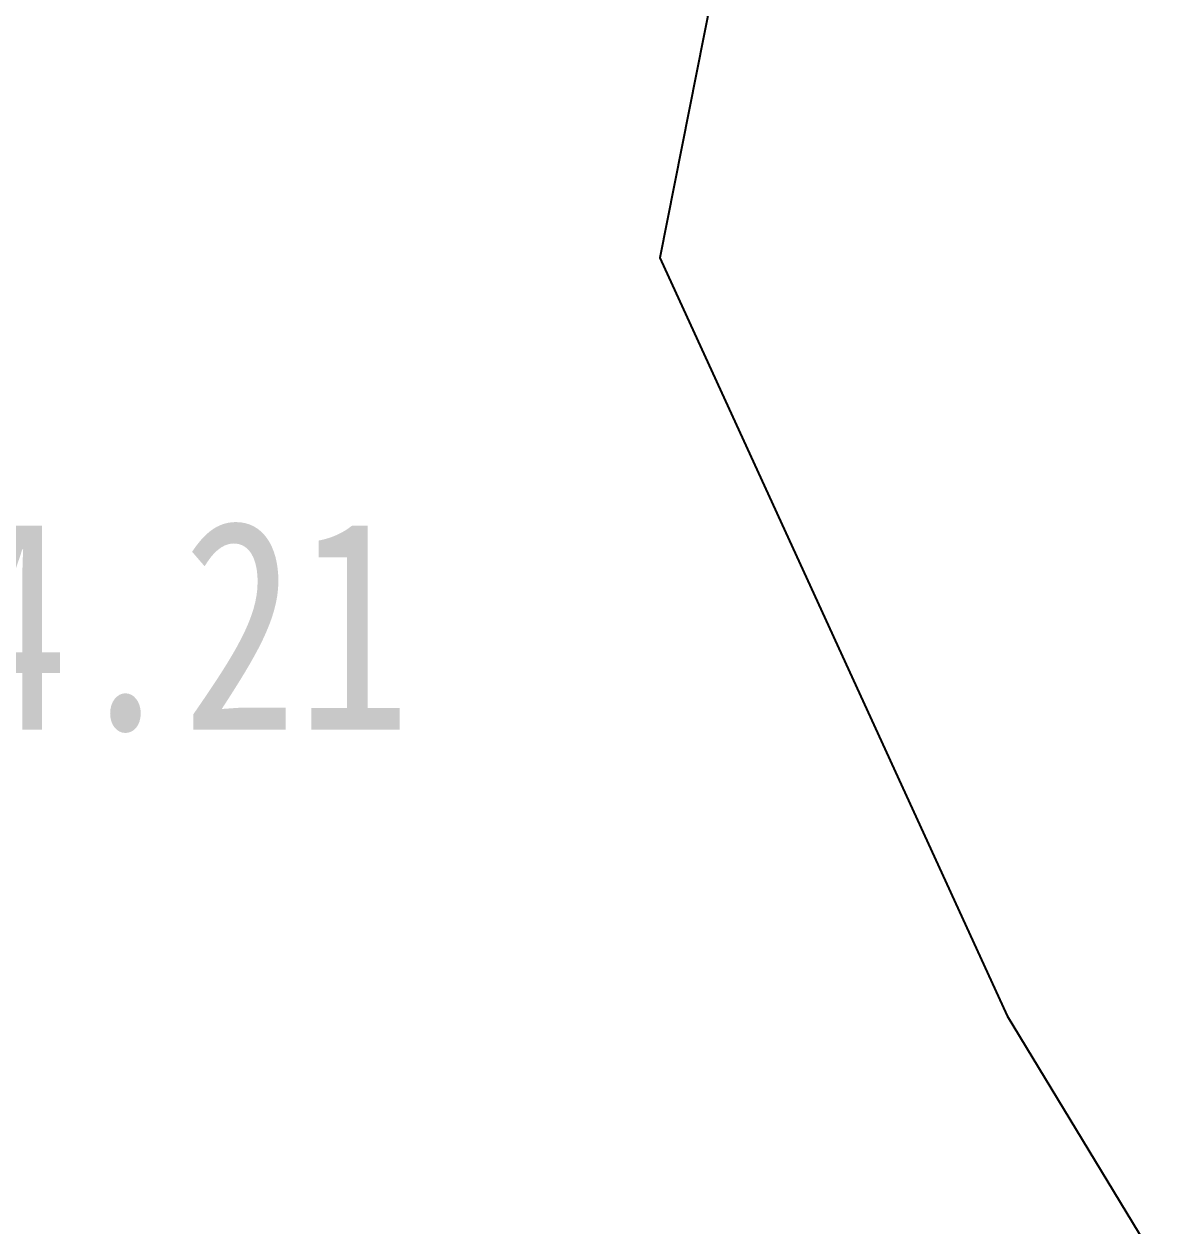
# Model space of a CAD drawing. Extents: x -809667 to 586099, y 3084146 to 3634412.
# Drawn here: x 381855.39 to 381860.84, y 3085659.86 to 3085665.59 of the extents above; entities that cross this region are included whole.
import ezdxf
from ezdxf.enums import TextEntityAlignment as Align

# ---------------------------------------------------------------- set-up
doc = ezdxf.new("R2010")
doc.units = 0
doc.header["$LTSCALE"] = 0.5
doc.layers.get('0').update_dxf_attribs({"linetype": 'CONTINUOUS'})
doc.layers.add('dxt', color=252, linetype='CONTINUOUS')
doc.layers.add('GCD', color=252, linetype='CONTINUOUS')
doc.styles.add('HZ', font='', dxfattribs={"width": 0.8})
doc.styles.get('HZ').set_extended_font_data('NSimSun')
doc.linetypes.add('10421', pattern='A,2,[150,AAA.SHX,S=1,R=0,X=0,Y=1],1e-11', length=2)

# ---------------------------------------------------------------- blocks, each defined once
blk = doc.blocks.new('GC200')
at = {"color": 0, "linetype": 'Continuous', "const_width": 0.2, "flags": 128}
blk.add_lwpolyline([(-0.1, 0, 1), (0.1, 0, 1)], format="xyb", close=True, dxfattribs=at)

msp = doc.modelspace()

# ---------------------------------------------------------------- linework, layer by layer
at = {"layer": 'dxt', "color": 252, "linetype": '10421', "flags": 128}
msp.add_lwpolyline([(381864.2324, 3085668.8397), (381860.4087, 3085667.7199), (381858.8405, 3085666.5981), (381858.4196, 3085664.4796), (381860.0757, 3085660.8665), (381861.4211, 3085658.6494), (381861.9961, 3085657.0477), (381860.6719, 3085655.3388), (381858.7913, 3085655.6147), (381851.0423, 3085658.3486), (381849.8218, 3085660.2901), (381847.3571, 3085665.4886)], dxfattribs=at)

# ---------------------------------------------------------------- block references
at = {"layer": 'GCD', "color": 8, "linetype": 'Continuous'}
ref = msp.add_blockref('GC200', (381853.3672, 3085662.7308, 164.21), dxfattribs=dict(at, xscale=0.5, yscale=0.5, zscale=0.5))
ref.add_attrib('height', '164.21', dxfattribs={"linetype": 'Continuous', "height": 1, "style": 'HZ', "width": 0.8}).set_placement((381853.9672, 3085662.7308, 164.21), align=Align.MIDDLE_LEFT)

doc.saveas('drawing.dxf')
